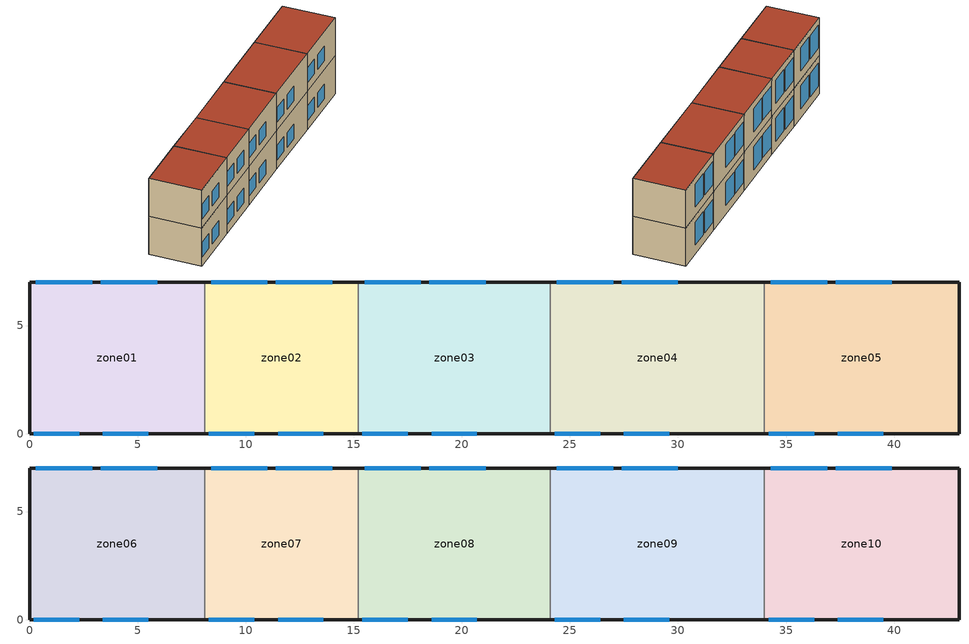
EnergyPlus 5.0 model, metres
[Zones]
zone01
 floor ground (GROUND_FLOOR): 8.1,7 8.1,0 0,0 0,7 z0
 wall outside (EXT_WALL): 8.1,7 0,7 0,0 8.1,0 z0:5.5
 wall to zone02 (ADJ_WALL): 8.1,0 8.1,7 z0:5.5
 window (EXT_WINDOW1): 0.2,0 2.3,0 / 3.4,0 5.5,0 z1.25:3.35; 2.9,7 0.3,7 / 5.9,7 3.3,7 z1.25:4.55
 ceiling to zone06 (ADJ_CEILING): 0,7 0,0 8.1,0 8.1,7 z5.5
zone02
 floor ground (GROUND_FLOOR): 15.2,7 15.2,0 8.1,0 8.1,7 z0
 wall outside (EXT_WALL): 15.2,7 8.1,7 / 8.1,0 15.2,0 z0:5.5
 wall to zone03 (ADJ_WALL): 15.2,0 15.2,7 z0:5.5
 wall to zone01 (ADJ_WALL): 8.1,7 8.1,0 z0:5.5
 window (EXT_WINDOW1): 8.3,0 10.4,0 / 11.5,0 13.6,0 z1.25:3.35; 11,7 8.4,7 / 14,7 11.4,7 z1.25:4.55
 ceiling to zone07 (ADJ_CEILING): 8.1,7 8.1,0 15.2,0 15.2,7 z5.5
zone03
 floor ground (GROUND_FLOOR): 24.1,7 24.1,0 15.2,0 15.2,7 z0
 wall outside (EXT_WALL): 24.1,7 15.2,7 / 15.2,0 24.1,0 z0:5.5
 wall to zone04 (ADJ_WALL): 24.1,0 24.1,7 z0:5.5
 wall to zone02 (ADJ_WALL): 15.2,7 15.2,0 z0:5.5
 window (EXT_WINDOW1): 15.4,0 17.5,0 / 18.6,0 20.7,0 z1.25:3.35; 18.1,7 15.5,7 / 21.1,7 18.5,7 z1.25:4.55
 ceiling to zone08 (ADJ_CEILING): 15.2,7 15.2,0 24.1,0 24.1,7 z5.5
zone04
 floor ground (GROUND_FLOOR): 34,7 34,0 24.1,0 24.1,7 z0
 wall outside (EXT_WALL): 34,7 24.1,7 / 24.1,0 34,0 z0:5.5
 wall to zone05 (ADJ_WALL): 34,0 34,7 z0:5.5
 wall to zone03 (ADJ_WALL): 24.1,7 24.1,0 z0:5.5
 window (EXT_WINDOW1): 24.3,0 26.4,0 / 27.5,0 29.6,0 z1.25:3.35; 27,7 24.4,7 / 30,7 27.4,7 z1.25:4.55
 ceiling to zone09 (ADJ_CEILING): 24.1,7 24.1,0 34,0 34,7 z5.5
zone05
 floor ground (GROUND_FLOOR): 43,7 43,0 34,0 34,7 z0
 wall outside (EXT_WALL): 34,0 43,0 43,7 34,7 z0:5.5
 wall to zone04 (ADJ_WALL): 34,7 34,0 z0:5.5
 window (EXT_WINDOW1): 34.2,0 36.3,0 / 37.4,0 39.5,0 z1.25:3.35; 36.9,7 34.3,7 / 39.9,7 37.3,7 z1.25:4.55
 ceiling to zone10 (ADJ_CEILING): 34,7 34,0 43,0 43,7 z5.5
zone06
 floor to zone01 (ADJ_CEILING): 8.1,7 8.1,0 0,0 0,7 z5.5
 wall outside (EXT_WALL): 8.1,7 0,7 0,0 8.1,0 z5.5:11
 wall to zone07 (ADJ_WALL): 8.1,0 8.1,7 z5.5:11
 window (EXT_WINDOW1): 0.2,0 2.3,0 / 3.4,0 5.5,0 z6.75:8.85; 2.9,7 0.3,7 / 5.9,7 3.3,7 z6.75:10.05
 roof outside (EXT_ROOF): 0,7 0,0 8.1,0 8.1,7 z11
zone07
 floor to zone02 (ADJ_CEILING): 15.2,7 15.2,0 8.1,0 8.1,7 z5.5
 wall outside (EXT_WALL): 15.2,7 8.1,7 / 8.1,0 15.2,0 z5.5:11
 wall to zone08 (ADJ_WALL): 15.2,0 15.2,7 z5.5:11
 wall to zone06 (ADJ_WALL): 8.1,7 8.1,0 z5.5:11
 window (EXT_WINDOW1): 8.3,0 10.4,0 / 11.5,0 13.6,0 z6.75:8.85; 11,7 8.4,7 / 14,7 11.4,7 z6.75:10.05
 roof outside (EXT_ROOF): 8.1,7 8.1,0 15.2,0 15.2,7 z11
zone08
 floor to zone03 (ADJ_CEILING): 24.1,7 24.1,0 15.2,0 15.2,7 z5.5
 wall outside (EXT_WALL): 24.1,7 15.2,7 / 15.2,0 24.1,0 z5.5:11
 wall to zone09 (ADJ_WALL): 24.1,0 24.1,7 z5.5:11
 wall to zone07 (ADJ_WALL): 15.2,7 15.2,0 z5.5:11
 window (EXT_WINDOW1): 15.4,0 17.5,0 / 18.6,0 20.7,0 z6.75:8.85; 18.1,7 15.5,7 / 21.1,7 18.5,7 z6.75:10.05
 roof outside (EXT_ROOF): 15.2,7 15.2,0 24.1,0 24.1,7 z11
zone09
 floor to zone04 (ADJ_CEILING): 34,7 34,0 24.1,0 24.1,7 z5.5
 wall outside (EXT_WALL): 34,7 24.1,7 / 24.1,0 34,0 z5.5:11
 wall to zone10 (ADJ_WALL): 34,0 34,7 z5.5:11
 wall to zone08 (ADJ_WALL): 24.1,7 24.1,0 z5.5:11
 window (EXT_WINDOW1): 24.3,0 26.4,0 / 27.5,0 29.6,0 z6.75:8.85; 27,7 24.4,7 / 30,7 27.4,7 z6.75:10.05
 roof outside (EXT_ROOF): 24.1,7 24.1,0 34,0 34,7 z11
zone10
 floor to zone05 (ADJ_CEILING): 43,7 43,0 34,0 34,7 z5.5
 wall outside (EXT_WALL): 34,0 43,0 43,7 34,7 z5.5:11
 wall to zone09 (ADJ_WALL): 34,7 34,0 z5.5:11
 window (EXT_WINDOW1): 34.2,0 36.3,0 / 37.4,0 39.5,0 z6.75:8.85; 36.9,7 34.3,7 / 39.9,7 37.3,7 z6.75:10.05
 roof outside (EXT_ROOF): 34,7 34,0 43,0 43,7 z11
[Building]
TRNSYS18: North Axis {deg}=0; Terrain=City; Loads Convergence Tolerance Value=0; Temperature Convergence Tolerance Value {deltaC}=0; Solar Distribution=FullInteriorAndExterior; Maximum Number of Warmup Days=0
[Site:Location]
not used: Latitude {deg}=0; Longitude {deg}=0; Time Zone {hr}=0; Elevation {m}=0
[Construction]
GROUND_FLOOR; EXT_WALL; EXT_ROOF; ADJ_WALL; ADJ_CEILING; EXT_WINDOW1: 
[WindowProperty:ShadingControl]
ESHADE=0; ISHADE=INPUT 1*MAX_ISHADE : SHADECNTRL=ISHADE_INTERNAL
[SurfaceProperty:OtherSideCoefficients]
BOUNDARY=IDENTICAL; BOUNDARY=INPUT 1*TBOUNDARY; BOUNDARY=INPUT 1*TBOUNDARY_2; BOUNDARY=INPUT 1*TBOUNDARY_3; BOUNDARY=INPUT 1*TGROUND; BOUNDARY=20; BOUNDARY=15
[Zone] Multiplier=1
zone01; zone02; zone03; zone04; zone05; zone06; zone07; zone08; zone09; zone10
